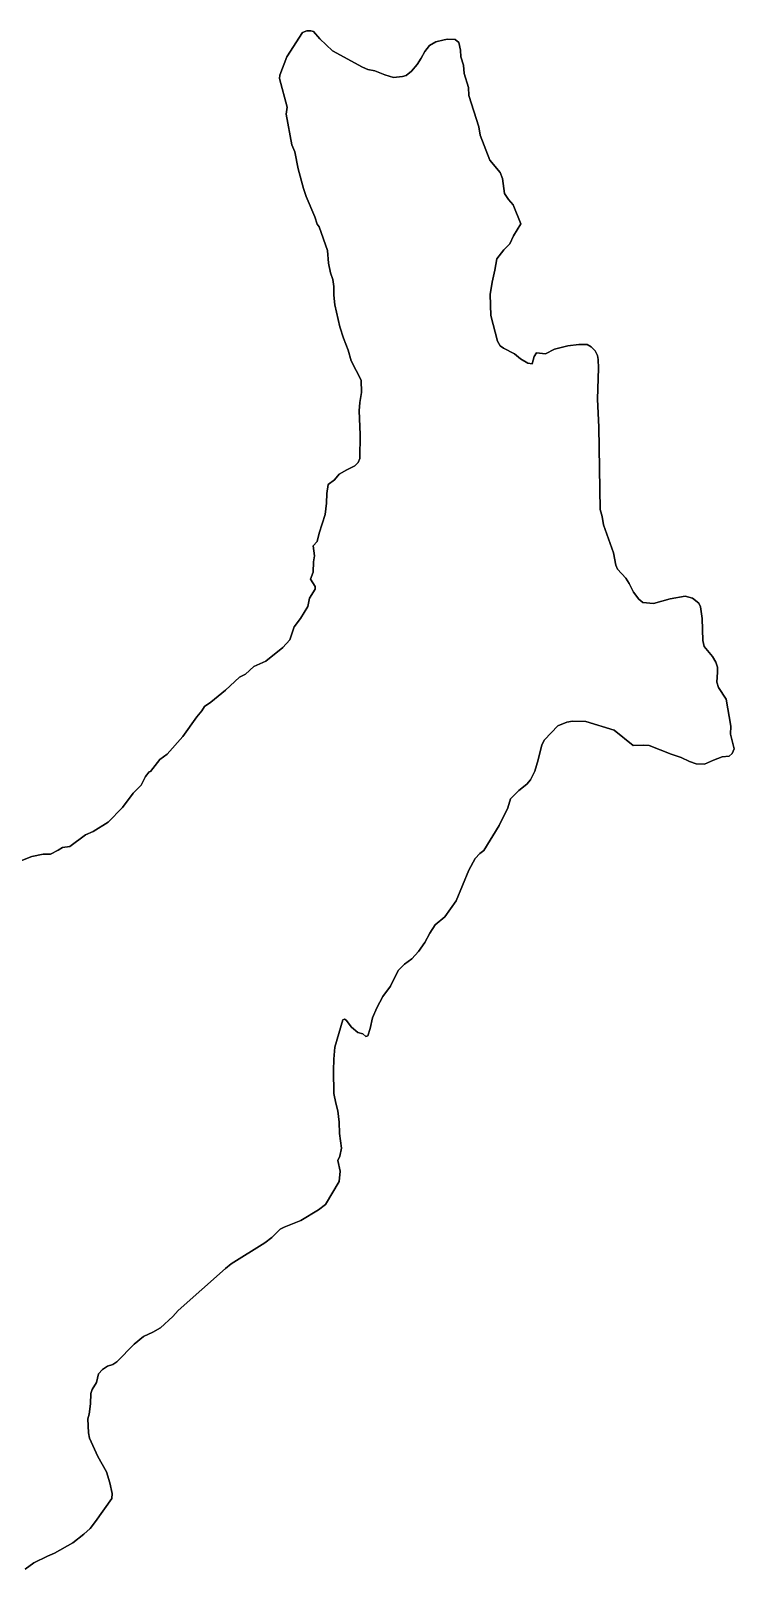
# Model space of a CAD drawing. Header units: inches. Extents: x 1341578 to 1502124, y 557203 to 748561.
# Drawn here: x 1436019 to 1437014, y 652326 to 654501 of the extents above; entities that cross this region are included whole.
import ezdxf

# ---------------------------------------------------------------- set-up
doc = ezdxf.new("R2010")
doc.units = ezdxf.units.IN
doc.header["$MEASUREMENT"] = 0
doc.layers.add('Zipcode', color=7, linetype='Continuous')

msp = doc.modelspace()

# ---------------------------------------------------------------- linework, layer by layer
at = {"layer": 'Zipcode'}
for points in [[(1435994.4, 653323.2), (1436020.7, 653333.4), (1436036.9, 653337.1), (1436047.1, 653337.1), (1436058, 653342.3), (1436064.5, 653346.3), (1436074.6, 653347.8), (1436096.8, 653364.1), (1436107.7, 653369), (1436129, 653382.2), (1436148.9, 653402.7), (1436164, 653423), (1436175.4, 653434.5), (1436181.5, 653446.5), (1436186.7, 653453.1), (1436188.9, 653453.9), (1436201.9, 653470.7), (1436212.2, 653478.4), (1436234.5, 653503.4), (1436254.2, 653530.9), (1436261.3, 653539.6), (1436265, 653545.6), (1436273.9, 653551.6), (1436294.9, 653568.9), (1436314.3, 653587.3), (1436322.9, 653591.4), (1436335, 653602.2), (1436351.8, 653609.6), (1436375.7, 653629), (1436385.7, 653639.8), (1436391.6, 653658.3), (1436400.9, 653670), (1436410.9, 653686.8), (1436413.4, 653698.6), (1436421.5, 653711.4), (1436421.6, 653715.1), (1436415, 653725.6), (1436418.5, 653735.4), (1436418.9, 653749.9), (1436420.4, 653758.7), (1436418.5, 653772.6), (1436424.3, 653778.9), (1436427.2, 653790.4), (1436435.6, 653816.8), (1436437.6, 653833), (1436437.9, 653846.8), (1436439.8, 653859.3), (1436449, 653866.1), (1436455.3, 653873.8), (1436466.1, 653880.1), (1436477.7, 653885.6), (1436482.4, 653890.3), (1436484.6, 653896.4), (1436484.9, 653929.9), (1436483.9, 653963.4), (1436484.4, 653975.4), (1436487.2, 653989.4), (1436486.7, 654007), (1436472.5, 654034.1), (1436468.2, 654049.2), (1436461.6, 654066.1), (1436456.3, 654082.5), (1436449.5, 654113.6), (1436448, 654126.9), (1436448, 654139.2), (1436446.3, 654149.1), (1436443.1, 654158.7), (1436440.2, 654172.4), (1436439, 654190.1), (1436427.1, 654223.6), (1436424.2, 654227.2), (1436421.1, 654237.8), (1436408.9, 654266.4), (1436405.1, 654277.9), (1436397.6, 654305.4), (1436392.8, 654329.8), (1436388.6, 654339.4), (1436380.5, 654383.1), (1436381.8, 654392.6), (1436370.9, 654433.1), (1436371.3, 654438), (1436381.6, 654463.7), (1436403.8, 654498.1), (1436409.8, 654500.7), (1436415.5, 654500.8), (1436419, 654499.6), (1436428.3, 654489.5), (1436446.2, 654472.6), (1436488.5, 654449.3), (1436496.1, 654445.9), (1436506, 654444.2), (1436519.9, 654438.4), (1436532.3, 654434.5), (1436544.9, 654436.1), (1436549.9, 654437.6), (1436557.8, 654443.9), (1436565.6, 654453.2), (1436571.5, 654462.1), (1436576.6, 654471.7), (1436583.3, 654479.9), (1436592.3, 654485.2), (1436604, 654487.8), (1436608.6, 654488.8), (1436619.6, 654488.3), (1436624.7, 654484.1), (1436627.1, 654473.2), (1436627.6, 654463.7), (1436631.2, 654452.3), (1436632.2, 654440.5), (1436638.1, 654420.6), (1436638.8, 654409.4), (1436652.7, 654364.9), (1436654.9, 654353.2), (1436668.6, 654317.8), (1436682.9, 654300.2), (1436686.5, 654291.9), (1436689.1, 654270.9), (1436694.8, 654262.4), (1436701.5, 654254.8), (1436712.4, 654227.7), (1436701.8, 654211), (1436696.7, 654199.5), (1436688, 654191.3), (1436678.1, 654178.4), (1436675.5, 654162.5), (1436671.5, 654145.4), (1436669, 654128.2), (1436669.6, 654098.2), (1436679.1, 654061.8), (1436682.9, 654055.4), (1436687.7, 654051.9), (1436703.2, 654044.3), (1436711.9, 654036.9), (1436722.2, 654030.9), (1436728.4, 654030), (1436731, 654040.2), (1436734.6, 654045.3), (1436747.2, 654044.3), (1436759.7, 654050.5), (1436778.8, 654055.4), (1436794.2, 654057.4), (1436806, 654057.2), (1436811.7, 654053.8), (1436817.4, 654048.4), (1436820.4, 654041.8), (1436821.5, 654036), (1436821.9, 654023.7), (1436820.8, 653980.2), (1436822.5, 653940.6), (1436824.5, 653824.2), (1436827.2, 653814.4), (1436829.3, 653802.4), (1436843.4, 653762.9), (1436846.4, 653745.4), (1436849, 653739.5), (1436860.6, 653726.9), (1436865.5, 653719.6), (1436871.4, 653707.4), (1436879.1, 653697.3), (1436884.6, 653692.7), (1436899.8, 653691.3), (1436923.4, 653697.9), (1436944.8, 653701.4), (1436954.9, 653698.9), (1436963.8, 653691.5), (1436966.2, 653686.4), (1436968.7, 653669.9), (1436969.4, 653638.9), (1436971.6, 653630.6), (1436983.3, 653616.1), (1436987.7, 653608.5), (1436990.3, 653601.1), (1436990.5, 653594.2), (1436989.3, 653580), (1436991.9, 653572.7), (1437002.4, 653555.8), (1437009.2, 653517.9), (1437008.5, 653506.3), (1437013.9, 653485.7), (1437010.9, 653479.2), (1437006.6, 653475.5), (1436996.8, 653474.4), (1436984.4, 653469.7), (1436972, 653463.9), (1436959.9, 653464.5), (1436950.5, 653467.9), (1436938.7, 653473.6), (1436924.6, 653478.3), (1436893.6, 653490.5), (1436886, 653491), (1436871.1, 653490.5), (1436844.3, 653512.3), (1436804, 653524.4), (1436785.4, 653525.1), (1436777.4, 653523.7), (1436764.6, 653518.5), (1436745.8, 653498.6), (1436741.7, 653491.4), (1436736.7, 653470), (1436731.9, 653454.2), (1436725.8, 653441.8), (1436720.6, 653435.9), (1436709.3, 653427.1), (1436697.7, 653415), (1436693.8, 653402.6), (1436681.6, 653377.6), (1436659.8, 653342), (1436654.2, 653338), (1436647.6, 653330.8), (1436638.6, 653314.3), (1436620.8, 653271.1), (1436604.9, 653248.1), (1436591.3, 653237.2), (1436583.4, 653225.1), (1436576.3, 653212), (1436567.4, 653199.2), (1436558.1, 653188.8), (1436548, 653181.6), (1436539, 653172.6), (1436528, 653150.5), (1436517, 653135.5), (1436508.6, 653119.9), (1436502.7, 653105.4), (1436499.3, 653090.5), (1436495.8, 653080), (1436492.9, 653079.2), (1436488.7, 653083), (1436481.7, 653084.9), (1436472.8, 653092.5), (1436465.2, 653102), (1436462.8, 653103.5), (1436460.4, 653102.7), (1436449.4, 653063.9), (1436447.8, 653047), (1436447.3, 653031), (1436448, 652998.7), (1436450.6, 652984.7), (1436453.6, 652973.9), (1436455.5, 652958.1), (1436456.1, 652942), (1436458.7, 652921.2), (1436456.4, 652909.8), (1436453.7, 652903.8), (1436456.8, 652888.7), (1436455.6, 652874.4), (1436435.9, 652841.5), (1436426.4, 652834), (1436401.1, 652819), (1436377.6, 652809.8), (1436372.2, 652806.6), (1436360.2, 652795.1), (1436350.5, 652787.3), (1436302.7, 652757.9), (1436294.9, 652751), (1436227.7, 652691.7), (1436220.1, 652683.4), (1436202.8, 652667.3), (1436192.1, 652661.4), (1436178.6, 652655.3), (1436165.8, 652644.2), (1436141, 652619.1), (1436135.2, 652615.3), (1436127.9, 652613.1), (1436121, 652608.3), (1436115.3, 652602.5), (1436112.3, 652590), (1436106.2, 652580.3), (1436104.1, 652574.5), (1436103.9, 652559.8), (1436102.2, 652545.4), (1436100.3, 652538.9), (1436101.1, 652518.8), (1436102.3, 652511.4), (1436114.4, 652485.6), (1436126.4, 652463.9), (1436131.4, 652448.2), (1436134.6, 652433.2), (1436133.9, 652426.1), (1436110.7, 652393.8), (1436103.2, 652383.9), (1436094.3, 652375.6), (1436078.8, 652363.3), (1436053, 652348.8), (1436043.1, 652344.8), (1436023.9, 652335), (1436011.3, 652326.1)], [(1436011.3, 652326.1), (1436023.9, 652335), (1436043.1, 652344.8), (1436053, 652348.8), (1436078.8, 652363.3), (1436094.3, 652375.6), (1436103.2, 652383.9), (1436110.7, 652393.8), (1436133.9, 652426.1), (1436134.6, 652433.2), (1436131.4, 652448.2), (1436126.4, 652463.9), (1436114.4, 652485.6), (1436102.3, 652511.4), (1436101.1, 652518.8), (1436100.3, 652538.9), (1436102.2, 652545.4), (1436103.9, 652559.8), (1436104.1, 652574.5), (1436106.2, 652580.3), (1436112.3, 652590), (1436115.3, 652602.5), (1436121, 652608.3), (1436127.9, 652613.1), (1436135.2, 652615.3), (1436141, 652619.1), (1436165.8, 652644.2), (1436178.6, 652655.3), (1436192.1, 652661.4), (1436202.8, 652667.3), (1436220.1, 652683.4), (1436227.7, 652691.7), (1436294.9, 652751), (1436302.7, 652757.9), (1436350.5, 652787.3), (1436360.2, 652795.1), (1436372.2, 652806.6), (1436377.6, 652809.8), (1436401.1, 652819), (1436426.4, 652834), (1436435.9, 652841.5), (1436455.6, 652874.4), (1436456.8, 652888.7), (1436453.7, 652903.8), (1436456.4, 652909.8), (1436458.7, 652921.2), (1436456.1, 652942), (1436455.5, 652958.1), (1436453.6, 652973.9), (1436450.6, 652984.7), (1436448, 652998.7), (1436447.3, 653031), (1436447.8, 653047), (1436449.4, 653063.9), (1436460.4, 653102.7), (1436462.8, 653103.5), (1436465.2, 653102), (1436472.8, 653092.5), (1436481.7, 653084.9), (1436488.7, 653083), (1436492.9, 653079.2), (1436495.8, 653080), (1436499.3, 653090.5), (1436502.7, 653105.4), (1436508.6, 653119.9), (1436517, 653135.5), (1436528, 653150.5), (1436539, 653172.6), (1436548, 653181.6), (1436558.1, 653188.8), (1436567.4, 653199.2), (1436576.3, 653212), (1436583.4, 653225.1), (1436591.3, 653237.2), (1436604.9, 653248.1), (1436620.8, 653271.1), (1436638.6, 653314.3), (1436647.6, 653330.8), (1436654.2, 653338), (1436659.8, 653342), (1436681.6, 653377.6), (1436693.8, 653402.6), (1436697.7, 653415), (1436709.3, 653427.1), (1436720.6, 653435.9), (1436725.8, 653441.8), (1436731.9, 653454.2), (1436736.7, 653470), (1436741.7, 653491.4), (1436745.8, 653498.6), (1436764.6, 653518.5), (1436777.4, 653523.7), (1436785.4, 653525.1), (1436804, 653524.4), (1436844.3, 653512.3), (1436871.1, 653490.5), (1436886, 653491), (1436893.6, 653490.5), (1436924.6, 653478.3), (1436938.7, 653473.6), (1436950.5, 653467.9), (1436959.9, 653464.5), (1436972, 653463.9), (1436984.4, 653469.7), (1436996.8, 653474.4), (1437006.6, 653475.5), (1437010.9, 653479.2), (1437013.9, 653485.7), (1437008.5, 653506.3), (1437009.2, 653517.9), (1437002.4, 653555.8), (1436991.9, 653572.7), (1436989.3, 653580), (1436990.5, 653594.2), (1436990.3, 653601.1), (1436987.7, 653608.5), (1436983.3, 653616.1), (1436971.6, 653630.6), (1436969.4, 653638.9), (1436968.7, 653669.9), (1436966.2, 653686.4), (1436963.8, 653691.5), (1436954.9, 653698.9), (1436944.8, 653701.4), (1436923.4, 653697.9), (1436899.8, 653691.3), (1436884.6, 653692.7), (1436879.1, 653697.3), (1436871.4, 653707.4), (1436865.5, 653719.6), (1436860.6, 653726.9), (1436849, 653739.5), (1436846.4, 653745.4), (1436843.4, 653762.9), (1436829.3, 653802.4), (1436827.2, 653814.4), (1436824.5, 653824.2), (1436822.5, 653940.6), (1436820.8, 653980.2), (1436821.9, 654023.7), (1436821.5, 654036), (1436820.4, 654041.8), (1436817.4, 654048.4), (1436811.7, 654053.8), (1436806, 654057.2), (1436794.2, 654057.4), (1436778.8, 654055.4), (1436759.7, 654050.5), (1436747.2, 654044.3), (1436734.6, 654045.3), (1436731, 654040.2), (1436728.4, 654030), (1436722.2, 654030.9), (1436711.9, 654036.9), (1436703.2, 654044.3), (1436687.7, 654051.9), (1436682.9, 654055.4), (1436679.1, 654061.8), (1436669.6, 654098.2), (1436669, 654128.2), (1436671.5, 654145.4), (1436675.5, 654162.5), (1436678.1, 654178.4), (1436688, 654191.3), (1436696.7, 654199.5), (1436701.8, 654211), (1436712.4, 654227.7), (1436701.5, 654254.8), (1436694.8, 654262.4), (1436689.1, 654270.9), (1436686.5, 654291.9), (1436682.9, 654300.2), (1436668.6, 654317.8), (1436654.9, 654353.2), (1436652.7, 654364.9), (1436638.8, 654409.4), (1436638.1, 654420.6), (1436632.2, 654440.5), (1436631.2, 654452.3), (1436627.6, 654463.7), (1436627.1, 654473.2), (1436624.7, 654484.1), (1436619.6, 654488.3), (1436608.6, 654488.8), (1436604, 654487.8), (1436592.3, 654485.2), (1436583.3, 654479.9), (1436576.6, 654471.7), (1436571.5, 654462.1), (1436565.6, 654453.2), (1436557.8, 654443.9), (1436549.9, 654437.6), (1436544.9, 654436.1), (1436532.3, 654434.5), (1436519.9, 654438.4), (1436506, 654444.2), (1436496.1, 654445.9), (1436488.5, 654449.3), (1436446.2, 654472.6), (1436428.3, 654489.5), (1436419, 654499.6), (1436415.5, 654500.8), (1436409.8, 654500.7), (1436403.8, 654498.1), (1436381.6, 654463.7), (1436371.3, 654438), (1436370.9, 654433.1), (1436381.8, 654392.6), (1436380.5, 654383.1), (1436388.6, 654339.4), (1436392.8, 654329.8), (1436397.6, 654305.4), (1436405.1, 654277.9), (1436408.9, 654266.4), (1436421.1, 654237.8), (1436424.2, 654227.2), (1436427.1, 654223.6), (1436439, 654190.1), (1436440.2, 654172.4), (1436443.1, 654158.7), (1436446.3, 654149.1), (1436448, 654139.2), (1436448, 654126.9), (1436449.5, 654113.6), (1436456.3, 654082.5), (1436461.6, 654066.1), (1436468.2, 654049.2), (1436472.5, 654034.1), (1436486.7, 654007), (1436487.2, 653989.4), (1436484.4, 653975.4), (1436483.9, 653963.4), (1436484.9, 653929.9), (1436484.6, 653896.4), (1436482.4, 653890.3), (1436477.7, 653885.6), (1436466.1, 653880.1), (1436455.3, 653873.8), (1436449, 653866.1), (1436439.8, 653859.3), (1436437.9, 653846.8), (1436437.6, 653833), (1436435.6, 653816.8), (1436427.2, 653790.4), (1436424.3, 653778.9), (1436418.5, 653772.6), (1436420.4, 653758.7), (1436418.9, 653749.9), (1436418.5, 653735.4), (1436415, 653725.6), (1436421.6, 653715.1), (1436421.5, 653711.4), (1436413.4, 653698.6), (1436410.9, 653686.8), (1436400.9, 653670), (1436391.6, 653658.3), (1436385.7, 653639.8), (1436375.7, 653629), (1436351.8, 653609.6), (1436335, 653602.2), (1436322.9, 653591.4), (1436314.3, 653587.3), (1436294.9, 653568.9), (1436273.9, 653551.6), (1436265, 653545.6), (1436261.3, 653539.6), (1436254.2, 653530.9), (1436234.5, 653503.4), (1436212.2, 653478.4), (1436201.9, 653470.7), (1436188.9, 653453.9), (1436186.7, 653453.1), (1436181.5, 653446.5), (1436175.4, 653434.5), (1436164, 653423), (1436148.9, 653402.7), (1436129, 653382.2), (1436107.7, 653369), (1436096.8, 653364.1), (1436074.6, 653347.8), (1436064.5, 653346.3), (1436058, 653342.3), (1436047.1, 653337.1), (1436036.9, 653337.1), (1436020.7, 653333.4), (1435994.4, 653323.2)]]:
    msp.add_lwpolyline(points, dxfattribs=at)

doc.saveas('drawing.dxf')
